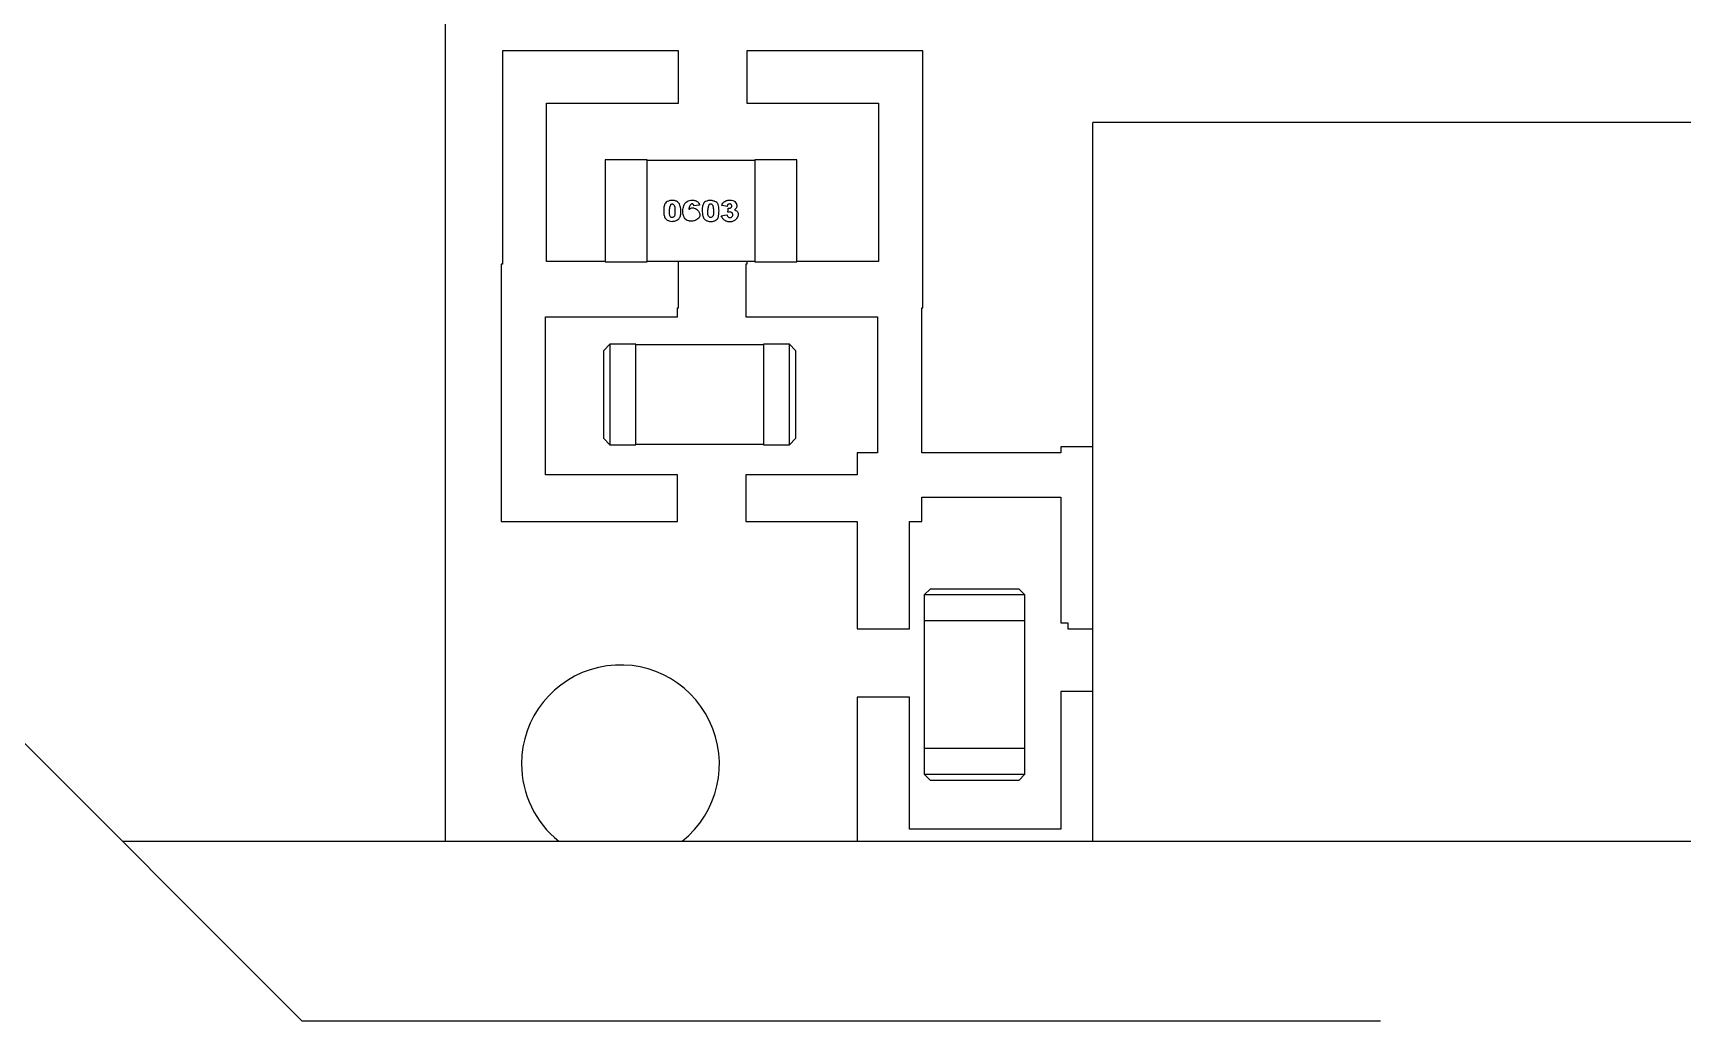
# Model space of a CAD drawing. Header units: millimetres. Extents: x 53 to 380, y 29 to 265.
# Drawn here: x 285.16 to 292.04, y 240.81 to 244.93 of the extents above; entities that cross this region are included whole.
import ezdxf

# ---------------------------------------------------------------- set-up
doc = ezdxf.new("R2010")
doc.units = ezdxf.units.MM

msp = doc.modelspace()

# ---------------------------------------------------------------- linework, layer by layer
at = {"color": 7, "linetype": 'Continuous', "lineweight": 25}
for p, q in [((286.8781, 241.5616), (286.8781, 245.5412)), ((287.8502, 244.8604), (287.1156, 244.8604)), ((287.1156, 244.8604), (287.1156, 243.9693)), ((287.8502, 244.6415), (287.8502, 244.8604)), ((288.1357, 244.8604), (288.1357, 244.6415)), ((288.8703, 244.8604), (288.1357, 244.8604)), ((288.8703, 243.7876), (288.8703, 244.8604)), ((287.3002, 244.6415), (287.8502, 244.6415)), ((287.3002, 243.9815), (287.3002, 244.6415)), ((288.1357, 244.6415), (288.6857, 244.6415)), ((288.6857, 244.6415), (288.6857, 243.9815)), ((289.5803, 241.5616), (289.5803, 244.5616)), ((306.9803, 244.5616), (289.5803, 244.5616)), ((287.5447, 244.405), (287.5447, 243.98)), ((287.7198, 244.405), (287.5447, 244.405)), ((287.7198, 243.98), (287.7198, 244.405)), ((287.7198, 244.4037), (288.1698, 244.4037)), ((288.1698, 244.405), (288.1698, 243.98)), ((288.3448, 244.405), (288.1698, 244.405)), ((288.3448, 243.98), (288.3448, 244.405)), ((287.1113, 243.9693), (287.1113, 242.8965)), ((287.1156, 243.9693), (287.1113, 243.9693)), ((287.5447, 243.9815), (287.3002, 243.9815)), ((287.5447, 243.98), (287.7198, 243.98)), ((288.1698, 243.9812), (287.7198, 243.9812)), ((287.8502, 243.7876), (287.8502, 243.9812)), ((288.1315, 243.9693), (288.1315, 243.7505)), ((288.1357, 243.9693), (288.1315, 243.9693)), ((288.1357, 243.9812), (288.1357, 243.9693)), ((288.1698, 243.98), (288.3448, 243.98)), ((288.6857, 243.9815), (288.3448, 243.9815)), ((287.296, 243.0904), (287.296, 243.7505)), ((287.296, 243.7505), (287.846, 243.7505)), ((287.846, 243.7876), (287.8502, 243.7876)), ((287.846, 243.7505), (287.846, 243.7876)), ((288.1315, 243.7505), (288.6815, 243.7505)), ((288.6815, 243.7505), (288.6815, 243.1828)), ((288.8661, 243.7876), (288.8703, 243.7876)), ((288.8661, 243.1828), (288.8661, 243.7876)), ((287.5645, 243.6357), (287.5391, 243.6103)), ((287.5391, 243.242), (287.5391, 243.6103)), ((287.5645, 243.6357), (287.5645, 243.2166)), ((287.6724, 243.6357), (287.5645, 243.6357)), ((287.6724, 243.2166), (287.6724, 243.6357)), ((287.6724, 243.6345), (288.2058, 243.6345)), ((288.2058, 243.6357), (288.2058, 243.2166)), ((288.3138, 243.6357), (288.2058, 243.6357)), ((288.3138, 243.2166), (288.3138, 243.6357)), ((288.3138, 243.6357), (288.3392, 243.6103)), ((288.3392, 243.6103), (288.3392, 243.242)), ((287.5645, 243.2166), (287.5391, 243.242)), ((287.5645, 243.2166), (287.6724, 243.2166)), ((288.2058, 243.2179), (287.6724, 243.2179)), ((288.2058, 243.2166), (288.3138, 243.2166)), ((288.3138, 243.2166), (288.3392, 243.242)), ((289.4459, 243.2073), (289.4459, 243.1828)), ((289.5803, 243.2073), (289.4459, 243.2073)), ((288.5959, 243.1828), (288.5959, 243.0904)), ((288.6815, 243.1828), (288.5959, 243.1828)), ((289.4459, 243.1828), (288.8661, 243.1828)), ((287.846, 243.0904), (287.296, 243.0904)), ((287.846, 242.8965), (287.846, 243.0904)), ((288.1315, 243.0904), (288.1315, 242.8965)), ((288.5959, 243.0904), (288.1315, 243.0904)), ((288.8661, 242.9981), (289.4459, 242.9981)), ((288.8661, 242.8965), (288.8661, 242.9981)), ((289.4459, 242.9981), (289.4459, 242.4727)), ((287.1113, 242.8965), (287.846, 242.8965)), ((288.1315, 242.8965), (288.5959, 242.8965)), ((288.5959, 242.8965), (288.5959, 242.4481)), ((288.8147, 242.8965), (288.8661, 242.8965)), ((288.8147, 242.4481), (288.8147, 242.8965)), ((286.2803, 240.8116), (284.2803, 242.8116)), ((288.8765, 242.5903), (288.9019, 242.6157)), ((289.2956, 242.5903), (288.8765, 242.5903)), ((288.8765, 242.5903), (288.8765, 242.4823)), ((288.9019, 242.6157), (289.2702, 242.6157)), ((289.2956, 242.5903), (289.2702, 242.6157)), ((289.2956, 242.4823), (289.2956, 242.5903)), ((288.5959, 242.4481), (288.8147, 242.4481)), ((288.8765, 242.4823), (289.2956, 242.4823)), ((288.8778, 241.9489), (288.8778, 242.4823)), ((289.2943, 242.4823), (289.2943, 241.9489)), ((289.4459, 242.4727), (289.4748, 242.4727)), ((289.4748, 242.4727), (289.4748, 242.4481)), ((289.4748, 242.4481), (289.5803, 242.4481)), ((288.5959, 242.1626), (288.5959, 241.5616)), ((288.8147, 242.1626), (288.5959, 242.1626)), ((288.8147, 241.6126), (288.8147, 242.1626)), ((289.4459, 242.1872), (289.4459, 241.6126)), ((289.5803, 242.1872), (289.4459, 242.1872)), ((289.2956, 241.9489), (288.8765, 241.9489)), ((288.8765, 241.9489), (288.8765, 241.841)), ((289.2956, 241.841), (289.2956, 241.9489)), ((288.8765, 241.841), (289.2956, 241.841)), ((288.8765, 241.841), (288.9019, 241.8156)), ((289.2956, 241.841), (289.2702, 241.8156)), ((289.2702, 241.8156), (288.9019, 241.8156)), ((289.4459, 241.6126), (288.8147, 241.6126)), ((285.5303, 241.5616), (311.0303, 241.5616)), ((290.7803, 240.8116), (286.2803, 240.8116))]:
    msp.add_line(p, q, dxfattribs=at)
at = {"color": 7, "linetype": 'Continuous', "lineweight": 25, "flags": 128}
for points in [[(287.9387, 244.216), (287.9253, 244.2144), (287.9149, 244.2131)], [(288.0292, 244.1721), (288.0426, 244.1739), (288.0531, 244.1753)], [(288.0531, 244.2106), (288.0404, 244.2129), (288.0305, 244.2146)], [(288.0571, 244.1866), (288.0578, 244.1962), (288.0584, 244.2036)]]:
    msp.add_lwpolyline(points, dxfattribs=at)
at = {"color": 7, "linetype": 'Continuous', "lineweight": 25}
for radius, start, end in [(0.4128, 308.51599, 180), (0.4127, 180, 231.48401)]:
    msp.add_arc((287.6084, 241.8845), radius, start, end, dxfattribs=at)
for points, knots in [([(287.8608, 244.1885), (287.8608, 244.1862), (287.8607, 244.1817), (287.8597, 244.1749), (287.8578, 244.1688), (287.8553, 244.1636), (287.8511, 244.158), (287.845, 244.1535), (287.8374, 244.1505), (287.8307, 244.149), (287.8219, 244.1484), (287.8134, 244.1496), (287.8064, 244.1524), (287.8009, 244.1556), (287.7945, 244.1619), (287.7909, 244.1718), (287.7895, 244.1819), (287.7892, 244.1906), (287.7892, 244.1992), (287.7898, 244.2079), (287.7913, 244.2155), (287.7942, 244.2225), (287.7993, 244.2291), (287.8069, 244.2333), (287.8149, 244.2355), (287.8221, 244.2363), (287.8298, 244.236), (287.8364, 244.2346), (287.8432, 244.2321), (287.8496, 244.2283), (287.8554, 244.2207), (287.8574, 244.213), (287.8594, 244.2045), (287.8604, 244.1978), (287.8608, 244.1919), (287.8608, 244.1893), (287.8608, 244.1885)], [0, 0, 0, 0, 0.026147, 0.051963, 0.079674, 0.099037, 0.118428, 0.1602, 0.184279, 0.2118, 0.239316, 0.286292, 0.309621, 0.326142, 0.359633, 0.410573, 0.44405, 0.477486, 0.510928, 0.544399, 0.577978, 0.599647, 0.631143, 0.672389, 0.697332, 0.726767, 0.756199, 0.785648, 0.804188, 0.840398, 0.86969, 0.911899, 0.931465, 0.970645, 0.990214, 1, 1, 1, 1]), ([(287.8938, 244.1983), (287.8945, 244.1989), (287.8969, 244.2012), (287.9019, 244.2041), (287.9092, 244.2052), (287.9156, 244.2041), (287.9227, 244.2012), (287.9288, 244.1968), (287.9352, 244.1898), (287.9393, 244.1825), (287.9406, 244.1742), (287.9392, 244.1675), (287.9346, 244.1609), (287.9279, 244.1559), (287.9201, 244.1523), (287.9102, 244.1496), (287.9005, 244.1491), (287.8902, 244.1512), (287.8821, 244.1549), (287.876, 244.1619), (287.8722, 244.1694), (287.8697, 244.1777), (287.8685, 244.1876), (287.8689, 244.1982), (287.8707, 244.2081), (287.8746, 244.2187), (287.8807, 244.2283), (287.8909, 244.2351), (287.9002, 244.237), (287.9084, 244.2372), (287.9146, 244.2367), (287.9214, 244.2353), (287.9283, 244.2328), (287.9344, 244.2269), (287.9371, 244.2209), (287.9384, 244.217), (287.9387, 244.216)], [0, 0, 0, 0, 0.008978, 0.035035, 0.060505, 0.084907, 0.103541, 0.141079, 0.162728, 0.204702, 0.227383, 0.250262, 0.274684, 0.31091, 0.337914, 0.364892, 0.419388, 0.438138, 0.476068, 0.511425, 0.534522, 0.56476, 0.602177, 0.639559, 0.676948, 0.708716, 0.759098, 0.793454, 0.836118, 0.858001, 0.87987, 0.901741, 0.93181, 0.955822, 0.989468, 1, 1, 1, 1]), ([(288.0196, 244.1848), (288.0193, 244.1803), (288.0188, 244.1736), (288.0161, 244.1643), (288.012, 244.1572), (288.0057, 244.1526), (287.999, 244.1499), (287.9926, 244.1484), (287.9855, 244.1479), (287.9784, 244.1484), (287.9721, 244.1498), (287.9667, 244.152), (287.9614, 244.1552), (287.9572, 244.1596), (287.9529, 244.1674), (287.9506, 244.1766), (287.9498, 244.1865), (287.9495, 244.1957), (287.9497, 244.2036), (287.9511, 244.2132), (287.9536, 244.2213), (287.9599, 244.2292), (287.9674, 244.2332), (287.9753, 244.2353), (287.9827, 244.236), (287.9906, 244.2355), (287.9974, 244.234), (288.0044, 244.2313), (288.0104, 244.2277), (288.0145, 244.2225), (288.0173, 244.2161), (288.0188, 244.2079), (288.0197, 244.1975), (288.0198, 244.1899), (288.0196, 244.1857), (288.0196, 244.1848)], [0, 0, 0, 0, 0.051899, 0.07806, 0.110405, 0.144841, 0.166081, 0.193042, 0.220475, 0.247915, 0.275377, 0.295124, 0.314897, 0.34685, 0.363752, 0.417184, 0.454951, 0.477828, 0.523667, 0.546574, 0.5892, 0.619998, 0.660347, 0.684842, 0.714811, 0.74548, 0.776171, 0.794982, 0.830989, 0.856178, 0.869953, 0.911901, 0.951061, 0.990217, 1, 1, 1, 1]), ([(288.0305, 244.2146), (288.0307, 244.2155), (288.0317, 244.219), (288.0346, 244.2237), (288.0403, 244.2295), (288.0468, 244.2335), (288.054, 244.2362), (288.0602, 244.2375), (288.0662, 244.2379), (288.0735, 244.2371), (288.0799, 244.2348), (288.0865, 244.2301), (288.0904, 244.2254), (288.0934, 244.2193), (288.0946, 244.2137), (288.0936, 244.2074), (288.0908, 244.2024), (288.0872, 244.199), (288.0846, 244.1975), (288.0837, 244.1969)], [0, 0, 0, 0, 0.023829, 0.10223, 0.152283, 0.253087, 0.311505, 0.369909, 0.428339, 0.481532, 0.573298, 0.617705, 0.7062, 0.740859, 0.809326, 0.862461, 0.915656, 0.968434, 1, 1, 1, 1]), ([(287.8358, 244.1892), (287.8358, 244.1917), (287.8359, 244.1966), (287.8356, 244.2042), (287.8346, 244.2113), (287.8322, 244.2169), (287.8293, 244.2201), (287.8266, 244.2215), (287.8242, 244.222), (287.8218, 244.2216), (287.8196, 244.2201), (287.8173, 244.217), (287.8153, 244.2117), (287.8137, 244.2038), (287.8128, 244.1945), (287.8125, 244.1846), (287.8133, 244.1759), (287.8153, 244.1697), (287.8177, 244.1665), (287.82, 244.1649), (287.8225, 244.1643), (287.8261, 244.1647), (287.8298, 244.1661), (287.8331, 244.1686), (287.835, 244.172), (287.8356, 244.1765), (287.8357, 244.1816), (287.8357, 244.1858), (287.8358, 244.1884), (287.8358, 244.1892)], [0, 0, 0, 0, 0.0545206, 0.1088222, 0.1673355, 0.2104647, 0.2402992, 0.261439, 0.2763816, 0.293445, 0.3133871, 0.3330946, 0.3764801, 0.4372629, 0.5099205, 0.5825926, 0.6556096, 0.7002146, 0.7245676, 0.7423168, 0.76005, 0.7810848, 0.8219047, 0.8455331, 0.8691949, 0.9067619, 0.9440516, 0.9813442, 1, 1, 1, 1]), ([(287.9149, 244.2131), (287.9147, 244.2139), (287.9142, 244.2161), (287.913, 244.2189), (287.9112, 244.221), (287.9095, 244.2221), (287.9075, 244.2223), (287.9052, 244.2217), (287.9022, 244.2197), (287.8982, 244.2147), (287.895, 244.2072), (287.8942, 244.201), (287.8938, 244.1983)], [0, 0, 0, 0, 0.060692, 0.160672, 0.210214, 0.260265, 0.302965, 0.351683, 0.425812, 0.558938, 0.803392, 1, 1, 1, 1]), ([(287.9961, 244.1892), (287.9962, 244.1915), (287.9963, 244.1962), (287.9961, 244.2034), (287.9953, 244.2096), (287.9936, 244.215), (287.9913, 244.2186), (287.9884, 244.221), (287.986, 244.222), (287.9838, 244.2221), (287.9817, 244.2214), (287.9798, 244.2198), (287.9776, 244.2163), (287.9759, 244.211), (287.9743, 244.2033), (287.9735, 244.1959), (287.9729, 244.1889), (287.9727, 244.1831), (287.9734, 244.1766), (287.9756, 244.1708), (287.9787, 244.1668), (287.9816, 244.1648), (287.9842, 244.1642), (287.9878, 244.1649), (287.9912, 244.1667), (287.9942, 244.1695), (287.9959, 244.173), (287.9962, 244.1772), (287.9961, 244.1819), (287.9961, 244.1858), (287.9961, 244.1884), (287.9961, 244.1892)], [0, 0, 0, 0, 0.051259, 0.102385, 0.159182, 0.189094, 0.226554, 0.251995, 0.2702, 0.284504, 0.298808, 0.318188, 0.33737, 0.388572, 0.440868, 0.509553, 0.55272, 0.595915, 0.639269, 0.694876, 0.729727, 0.750719, 0.769447, 0.787963, 0.82927, 0.853229, 0.877204, 0.913414, 0.94396, 0.981314, 1, 1, 1, 1]), ([(288.0837, 244.1969), (288.0845, 244.1967), (288.0881, 244.1957), (288.0932, 244.193), (288.0976, 244.1879), (288.0998, 244.1821), (288.0998, 244.1763), (288.0982, 244.1693), (288.0952, 244.1632), (288.0897, 244.1561), (288.0836, 244.151), (288.0765, 244.1478), (288.069, 244.1459), (288.061, 244.1458), (288.0532, 244.1476), (288.0475, 244.1499), (288.0406, 244.1542), (288.0335, 244.1613), (288.0306, 244.1686), (288.0292, 244.1721)], [0, 0, 0, 0, 0.020173, 0.088699, 0.133286, 0.177926, 0.232623, 0.270381, 0.346401, 0.39195, 0.483906, 0.53166, 0.577178, 0.669053, 0.717576, 0.766097, 0.814631, 0.910568, 1, 1, 1, 1]), ([(288.0584, 244.2036), (288.0592, 244.2036), (288.0617, 244.2033), (288.0654, 244.2036), (288.0691, 244.205), (288.0715, 244.2072), (288.0728, 244.21), (288.0732, 244.2129), (288.0726, 244.2159), (288.071, 244.2187), (288.0686, 244.2206), (288.0659, 244.2215), (288.0628, 244.2215), (288.0597, 244.2206), (288.0567, 244.2185), (288.0544, 244.2155), (288.0534, 244.2127), (288.0531, 244.211), (288.0531, 244.2106)], [0, 0, 0, 0, 0.050335, 0.1518, 0.216856, 0.282453, 0.339278, 0.393994, 0.454491, 0.519758, 0.579446, 0.631623, 0.689921, 0.755558, 0.826169, 0.899448, 0.978477, 1, 1, 1, 1]), ([(288.0531, 244.1753), (288.0533, 244.1745), (288.0538, 244.172), (288.0556, 244.1685), (288.0588, 244.1656), (288.0623, 244.1642), (288.0661, 244.164), (288.07, 244.165), (288.0736, 244.1673), (288.0762, 244.1707), (288.0773, 244.1747), (288.0772, 244.1788), (288.0757, 244.1826), (288.073, 244.1854), (288.0693, 244.1873), (288.0638, 244.1881), (288.0596, 244.1872), (288.0571, 244.1866)], [0, 0, 0, 0, 0.040134, 0.12146, 0.179858, 0.238335, 0.295608, 0.358398, 0.427085, 0.494576, 0.554583, 0.618718, 0.684006, 0.743271, 0.798967, 0.87935, 1, 1, 1, 1])]:
    msp.add_open_spline(points, degree=3, knots=knots, dxfattribs=at)

doc.saveas('drawing.dxf')
